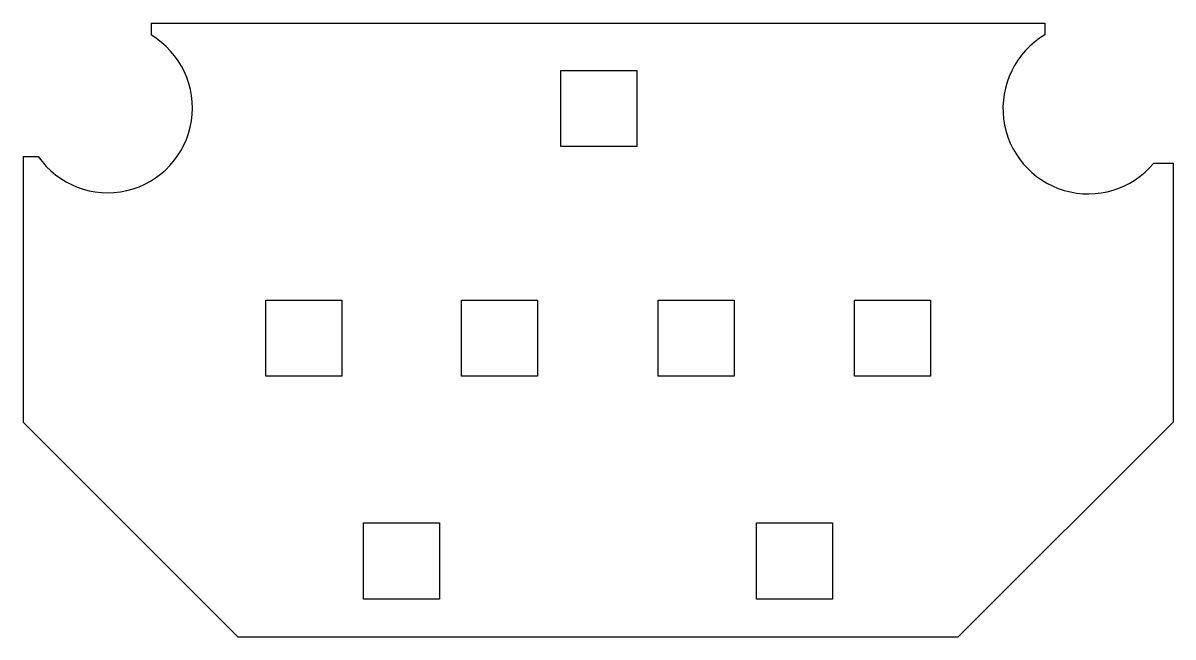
# Model space of a CAD drawing. Header units: inches. Extents: x 0 to 212, y 0 to 113.
import ezdxf

# ---------------------------------------------------------------- set-up
doc = ezdxf.new("R2010")
doc.units = ezdxf.units.IN
doc.header["$MEASUREMENT"] = 0

msp = doc.modelspace()

# ---------------------------------------------------------------- linework, layer by layer
for p, q in [((23.59, 113.03), (188.24, 113.03)), ((23.59, 113.03), (23.59, 110.83)), ((188.24, 113.03), (188.24, 110.84)), ((0, 88.45), (0, 39.57)), ((0, 88.45), (2.79, 88.45)), ((208.31, 87.21), (211.84, 87.21)), ((211.84, 87.21), (211.84, 39.57)), ((0, 39.57), (39.57, 0)), ((211.84, 39.57), (172.26, 0)), ((39.57, 0), (172.26, 0))]:
    msp.add_line(p, q)
for points in [[(113.07, 90.3), (99.07, 90.3), (99.07, 104.3), (113.07, 104.3)], [(58.72, 48.01), (44.72, 48.01), (44.72, 62.01), (58.72, 62.01)], [(94.79, 48.01), (80.79, 48.01), (80.79, 62.01), (94.79, 62.01)], [(130.98, 48.01), (116.98, 48.01), (116.98, 62.01), (130.98, 62.01)], [(167.18, 48.01), (153.18, 48.01), (153.18, 62.01), (167.18, 62.01)], [(76.75, 6.99), (62.75, 6.99), (62.75, 20.99), (76.75, 20.99)], [(149.14, 6.99), (135.14, 6.99), (135.14, 20.99), (149.14, 20.99)]]:
    msp.add_lwpolyline(points, close=True)
for centre, radius, start, end in [((15.59, 97.41), 15.62, 214.9747, 59.1998), ((196.24, 97.3), 15.73, 120.5682, 320.108)]:
    msp.add_arc(centre, radius, start, end)

doc.saveas('drawing.dxf')
